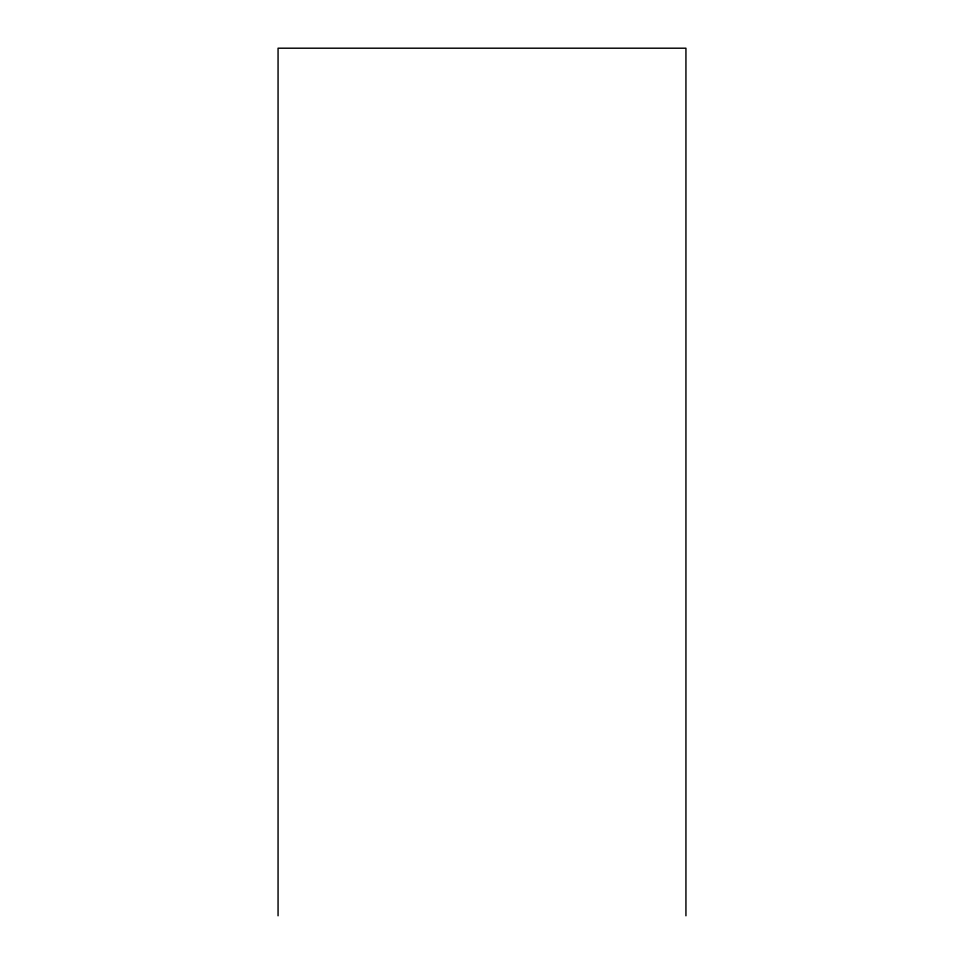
<?xml version="1.0" encoding="UTF-8"?>
<svg xmlns="http://www.w3.org/2000/svg" width="964" height="964" viewBox="0 0 964 964"><rect width="100%" height="100%" fill="white"/><g stroke="black" fill="none" stroke-linecap="round" stroke-linejoin="round"><path stroke-width="1.45" d="M685.934 915.8L685.934 48.2L278.066 48.2L278.066 915.8"/></g></svg>
